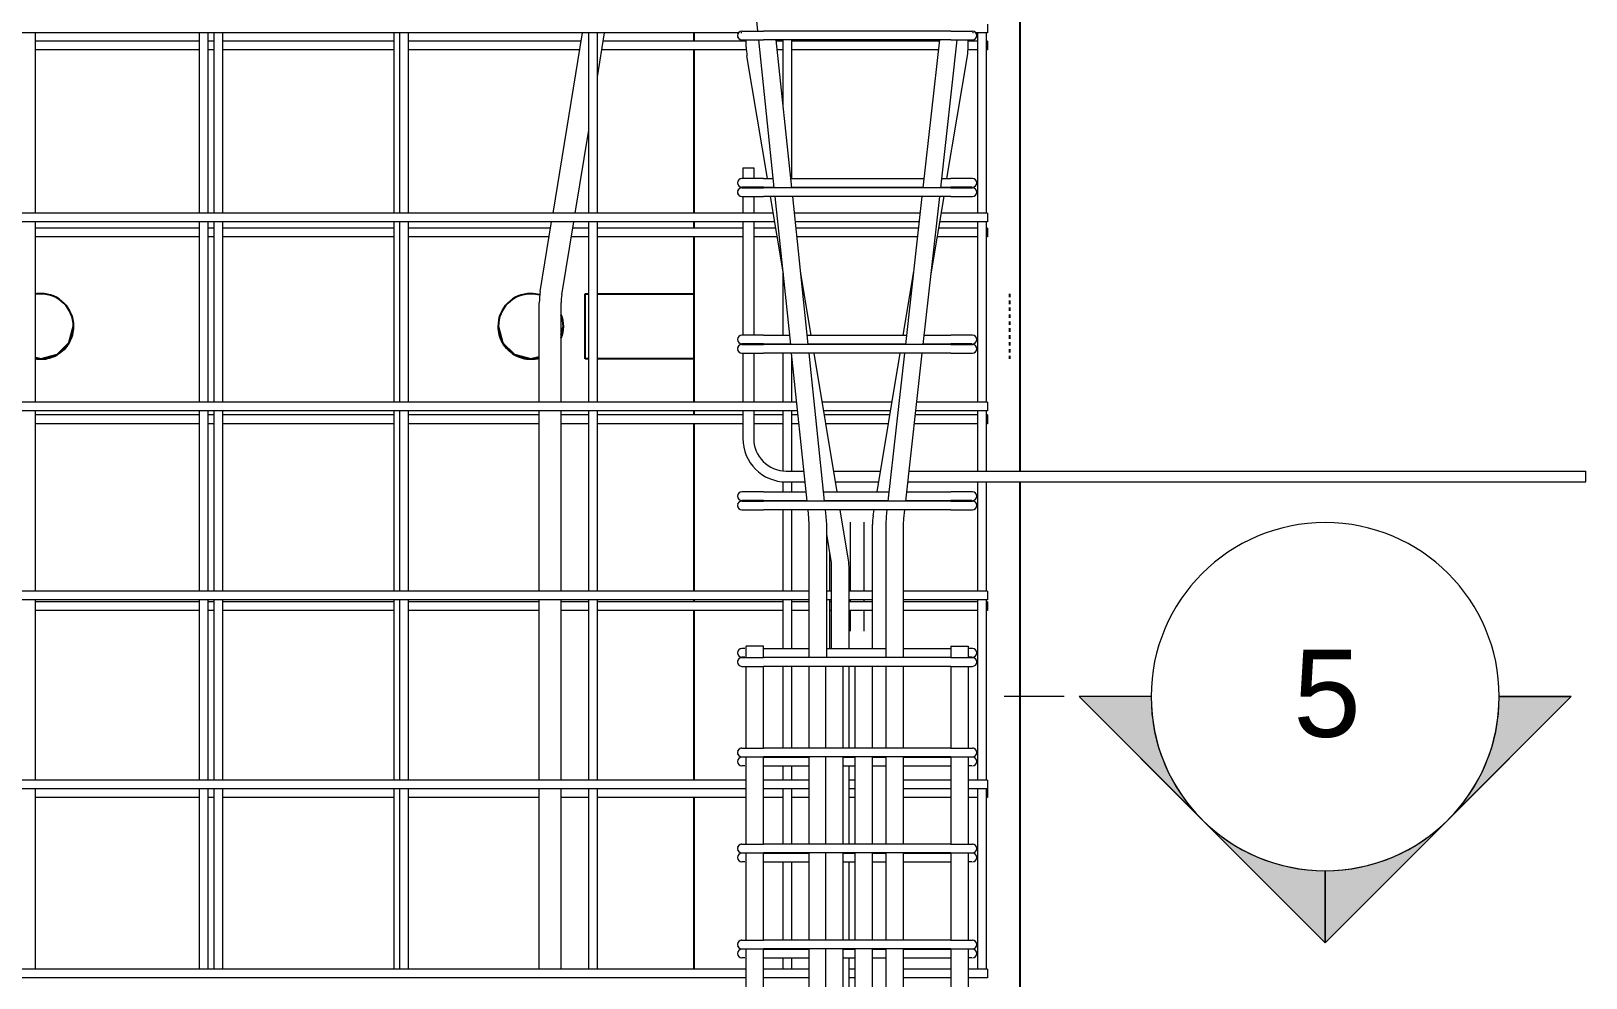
# Model space of a CAD drawing. Header units: millimetres. Extents: x 1454 to 26503, y -2036 to 18825.
# Drawn here: x 4929 to 6359, y -844 to 26 of the extents above; entities that cross this region are included whole.
import ezdxf

# ---------------------------------------------------------------- set-up
doc = ezdxf.new("R2010")
doc.units = ezdxf.units.MM
doc.linetypes.add('Dash', pattern=[6.36, 3.18, -3.18])
for name, color, linetype, lineweight in [('A-GENM', 13, 'Continuous', 18), ('A-WALL', 113, 'Continuous', 25), ('A-WALL-HDLN', 110, 'Dash', 25), ('G-ANNO-SYMB', 111, 'Continuous', 9), ('S-RBAR', 171, 'Continuous', 18)]:
    doc.layers.add(name, color=color, linetype=linetype, lineweight=lineweight)
doc.styles.add('Arial', font='arial.ttf', dxfattribs={"height": 80})

# ---------------------------------------------------------------- blocks, each defined once
blk = doc.blocks.new('12_7Ø_ Lifting Insert_COLUMN - 12_9Ø Lifting insert-V4-Elevation Front 1')
at = {"layer": 'A-GENM'}
blk.add_line((5695.2, -498.2), (5695.2, -496.3), dxfattribs=at)
at = {"layer": 'A-GENM', "flags": 128}
for points in [[(5682.5, -425), (5682.5, -429.1), (5682.5, -440.6), (5682.5, -457.8), (5682.5, -477.8), (5682.5, -488.3)], [(5695.2, -488.3), (5695.2, -472.2), (5695.2, -452.7), (5695.2, -436.8), (5695.2, -427.2), (5695.2, -425)], [(5682.5, -496.3), (5682.5, -497.3), (5682.5, -498.2)], [(5682.5, -506.2), (5682.5, -513.2), (5682.5, -522.8), (5682.5, -525)], [(5695.2, -525), (5695.2, -520.9), (5695.2, -509.4), (5695.2, -506.2)]]:
    blk.add_lwpolyline(points, dxfattribs=at)
blk = doc.blocks.new('Detail View - M_Section Head - Filled SHOP DWG-1002450-Elevation Front 1')
at = {"layer": 'G-ANNO-SYMB'}
h = blk.add_hatch(color=256, dxfattribs=at)
edge = h.paths.add_edge_path()
edge.add_line((5892.8, 3749.7), (5959.1, 3749.7))
edge.add_arc((6119.1, 3749.7), 160, 180, 225)
edge.add_line((6006, 3636.5), (5892.8, 3749.7))
h = blk.add_hatch(color=256, dxfattribs=at)
edge = h.paths.add_edge_path()
edge.add_line((6345.4, 3749.7), (6232.2, 3636.5))
edge.add_arc((6119.1, 3749.7), 160, 315, 360)
edge.add_line((6279.1, 3749.7), (6345.4, 3749.7))
h = blk.add_hatch(color=256, dxfattribs=at)
edge = h.paths.add_edge_path()
edge.add_line((6119.1, 3523.4), (6006, 3636.5))
edge.add_arc((6119.1, 3749.7), 160, 225, 270)
edge.add_line((6119.1, 3589.7), (6119.1, 3523.4))
h = blk.add_hatch(color=256, dxfattribs=at)
edge = h.paths.add_edge_path()
edge.add_line((6119.1, 3523.4), (6119.1, 3589.7))
edge.add_arc((6119.1, 3749.7), 160, 270, 315)
edge.add_line((6232.2, 3636.5), (6119.1, 3523.4))
for p, q in [((6119.1, 3523.4), (5892.8, 3749.7)), ((5959.1, 3749.7), (5892.8, 3749.7)), ((5892.8, 3749.7), (6006, 3636.5)), ((5959.1, 3749.7), (5892.8, 3749.7)), ((6119.1, 3523.4), (6345.4, 3749.7)), ((6232.2, 3636.5), (6345.4, 3749.7)), ((6279.1, 3749.7), (6345.4, 3749.7)), ((6345.4, 3749.7), (6279.1, 3749.7)), ((6006, 3636.5), (6119.1, 3523.4)), ((6119.1, 3523.4), (6232.2, 3636.5)), ((6119.1, 3589.7), (6119.1, 3523.4)), ((6119.1, 3523.4), (6119.1, 3589.7))]:
    blk.add_line(p, q, dxfattribs=at)
for start, end in [(360, 180), (180, 360), (180, 225), (315, 0), (225, 270), (270, 315)]:
    blk.add_arc((6119.1, 3749.7), 160, start, end, dxfattribs=at)

msp = doc.modelspace()

# ---------------------------------------------------------------- linework, layer by layer
at = {"layer": 'A-WALL'}
for p, q in [((5838.8071, -378), (5838.8071, 3660)), ((5538.8071, 24.84615), (5538.8071, 17.06897)), ((5538.8071, 9.06897), (5538.8071, -140.88462)), ((5538.8071, -148.88462), (5538.8071, -154.68966)), ((5538.8071, -162.68966), (5538.8071, -314.61538)), ((5438.8071, -274.99937), (5438.8071, -215.00063)), ((5438.8071, -215.00063), (5442.02878, -215.00063)), ((5450.02878, -215.00063), (5538.8071, -215.00063)), ((5416.6296, -253.16996), (5418.8071, -245)), ((4933.41794, -273.67026), (4938.4071, -275)), ((5388.8071, -275), (5396.6296, -272.8984)), ((5442.02878, -274.99937), (5438.8071, -274.99937)), ((5538.8071, -274.99937), (5450.02878, -274.99937)), ((5538.8071, -322.61538), (5538.8071, -326.44828)), ((5538.8071, -334.44828), (5538.8071, -488.34615)), ((5838.8071, -1395), (5838.8071, -388)), ((5538.8071, -496.34615), (5538.8071, -498.2069)), ((5538.8071, -506.2069), (5538.8071, -662.07692)), ((5538.8071, -677.96552), (5538.8071, -835.80769))]:
    msp.add_line(p, q, dxfattribs=at)
at = {"layer": 'A-WALL', "flags": 128}
for points in [[(4938.4071, -275), (4953.44161, -270.96081), (4964.42763, -259.93091), (4968.4071, -245)], [(5358.8071, -245), (5362.84629, -260.03451), (5373.87619, -271.02053), (5388.8071, -275)]]:
    msp.add_lwpolyline(points, dxfattribs=at)
at = {"layer": 'A-WALL'}
for centre, start, end in [((4938.4071, -245), 90, 99.63831313), ((4938.4071, -245), 0, 90), ((5388.8071, -245), 90, 180), ((5388.8071, -245), 73.96757741, 90), ((5388.8071, -245), 0, 20.78215212), ((4938.4071, -245), 330.71898335, 359.57221129), ((5388.8071, -245), 180.42457698, 209.72326815), ((5388.8071, -245), 339.21784788, 359.57221129), ((4938.4071, -245), 270.72093746, 299.42390155), ((4938.4071, -245), 300.81202935, 329.6241405), ((5388.8071, -245), 210.81300667, 239.62313313), ((5388.8071, -245), 241.01713814, 269.26797703), ((4938.4071, -245), 260.36168687, 269.26797703), ((5388.8071, -245), 270.72093746, 285)]:
    msp.add_arc(centre, 30, start, end, dxfattribs=at)
at = {"layer": 'A-WALL-HDLN'}
msp.add_line((5828.80452, -215.00063), (5828.80452, -274.99937), dxfattribs=at)
at = {"layer": 'G-ANNO-SYMB'}
msp.add_line((5879.10057, -585.34327), (5824.05879, -585.34327), dxfattribs=at)
at = {"layer": 'S-RBAR'}
for p, q in [((5597.57141, 26.33363), (5593.87875, 61.53977)), ((5808.8071, 32.84615), (5808.8071, 24.84615)), ((5580.07693, 24.84615), (4408.8071, 24.84615)), ((4933.41794, -140.88462), (4933.41794, 24.84615)), ((5084.28822, 17.06897), (4933.41794, 17.06897)), ((5084.28822, -140.88462), (5084.28822, 24.84615)), ((5092.28822, -140.88462), (5092.28822, 24.84615)), ((5097.62156, 17.06897), (5092.28822, 17.06897)), ((5097.62156, -140.88462), (5097.62156, 24.84615)), ((5105.62156, -140.88462), (5105.62156, 24.84615)), ((5263.1585, 17.06897), (5105.62156, 17.06897)), ((5263.1585, -140.88462), (5263.1585, 24.84615)), ((5268.26267, -140.88462), (5268.26267, 24.84615)), ((5276.26267, -140.88462), (5276.26267, 24.84615)), ((5435.15318, 17.06897), (5276.26267, 17.06897)), ((5409.27366, -140.88462), (5436.42742, 24.84615)), ((5442.02878, -140.88462), (5442.02878, 24.84615)), ((5450.02878, -140.88462), (5450.02878, 24.84615)), ((5450.02878, -15.83496), (5456.69408, 24.84615)), ((5586.90093, 17.06897), (5455.41985, 17.06897)), ((5582.8071, 24.84615), (5581.94971, 24.84615)), ((5582.8071, 26.33363), (5588.66497, 26.33363)), ((5582.8071, 26.33363), (5588.66497, 26.33363)), ((5582.8071, 18.33363), (5602.8071, 18.33363)), ((5582.8071, 18.33363), (5602.8071, 18.33363)), ((5586.90093, 11.63663), (5586.90093, 18.33363)), ((5588.66497, 26.33363), (5602.8071, 26.33363)), ((5612.67009, -117.6186), (5598.4105, 18.33363)), ((5774.8071, 26.33363), (5602.8071, 26.33363)), ((5774.8071, 18.33363), (5602.8071, 18.33363)), ((5628.75786, -117.6186), (5614.49827, 18.33363)), ((5620.89907, 17.06897), (5614.63092, 17.06897)), ((5620.89907, -42.69215), (5620.89907, 18.33363)), ((5628.89907, -109.15789), (5628.89907, 18.33363)), ((5764.5768, 17.06897), (5628.89907, 17.06897)), ((5749.5562, -117.6186), (5764.71783, 18.33363)), ((5765.65539, -117.6186), (5780.81702, 18.33363)), ((5774.8071, 26.33363), (5794.8071, 26.33363)), ((5774.8071, 18.33363), (5794.8071, 18.33363)), ((5790.90093, 11.63663), (5790.90093, 18.33363)), ((5799.76935, 17.06897), (5790.90093, 17.06897)), ((5795.66449, 24.84615), (5794.8071, 24.84615)), ((5808.8071, 24.84615), (5797.53727, 24.84615)), ((5799.76935, -140.88462), (5799.76935, 24.84615)), ((5807.76935, -140.88462), (5807.76935, 24.84615)), ((5808.8071, 17.06897), (5807.76935, 17.06897)), ((5808.8071, 17.06897), (5808.8071, 9.06897)), ((5084.28822, 9.06897), (4933.41794, 9.06897)), ((5097.62156, 9.06897), (5092.28822, 9.06897)), ((5263.1585, 9.06897), (5105.62156, 9.06897)), ((5433.84244, 9.06897), (5276.26267, 9.06897)), ((5587.00701, 9.06897), (5454.10911, 9.06897)), ((5606.37125, -109.15789), (5587.55403, 3.74548)), ((5620.89907, 9.06897), (5615.47001, 9.06897)), ((5763.68462, 9.06897), (5628.89907, 9.06897)), ((5771.43061, -109.15789), (5790.24784, 3.74548)), ((5799.76935, 9.06897), (5790.79486, 9.06897)), ((5808.8071, 9.06897), (5807.76935, 9.06897)), ((5429.54033, -140.88462), (5442.02878, -64.66232)), ((5583.69494, -99.47313), (5583.69494, -109.15789)), ((5583.69494, -99.47313), (5593.69494, -99.47313)), ((5593.69494, -99.47313), (5593.69494, -109.15789)), ((5602.8071, -109.15789), (5582.8071, -109.15789)), ((5602.8071, -109.15789), (5611.78267, -109.15789)), ((5627.87044, -109.15789), (5750.49975, -109.15789)), ((5766.59894, -109.15789), (5774.8071, -109.15789)), ((5794.8071, -109.15789), (5774.8071, -109.15789)), ((5588.66497, -117.15789), (5582.8071, -117.15789)), ((5582.8071, -117.6186), (5588.66497, -117.6186)), ((5582.8071, -117.6186), (5588.66497, -117.6186)), ((5582.8071, -125.6186), (5602.8071, -125.6186)), ((5582.8071, -125.6186), (5602.8071, -125.6186)), ((5583.69494, -125.6186), (5583.69494, -140.88462)), ((5602.8071, -117.15789), (5588.66497, -117.15789)), ((5588.66497, -117.6186), (5602.8071, -117.6186)), ((5593.69494, -125.6186), (5593.69494, -140.88462)), ((5602.8071, -117.15789), (5612.62176, -117.15789)), ((5774.8071, -117.6186), (5602.8071, -117.6186)), ((5774.8071, -125.6186), (5602.8071, -125.6186)), ((5620.96989, -196.74972), (5609.1147, -125.6186)), ((5627.76877, -261.57083), (5613.50918, -125.6186)), ((5628.70953, -117.15789), (5749.60758, -117.15789)), ((5643.85653, -261.57083), (5629.59695, -125.6186)), ((5733.50239, -261.57083), (5748.66403, -125.6186)), ((5749.60158, -261.57083), (5764.76322, -125.6186)), ((5756.82766, -196.77561), (5768.68716, -125.6186)), ((5765.70677, -117.15789), (5774.8071, -117.15789)), ((5788.94924, -117.15789), (5774.8071, -117.15789)), ((5774.8071, -117.6186), (5794.8071, -117.6186)), ((5774.8071, -125.6186), (5794.8071, -125.6186)), ((5794.12562, -117.15789), (5788.94924, -117.15789)), ((5611.65904, -140.88462), (4408.8071, -140.88462)), ((5746.96153, -140.88462), (5631.19815, -140.88462)), ((5808.8071, -140.88462), (5766.14283, -140.88462)), ((5808.8071, -140.88462), (5808.8071, -148.88462)), ((5612.99237, -148.88462), (4408.8071, -148.88462)), ((4933.41794, -314.61538), (4933.41794, -148.88462)), ((5084.28822, -154.68966), (4933.41794, -154.68966)), ((5084.28822, -314.61538), (5084.28822, -148.88462)), ((5092.28822, -314.61538), (5092.28822, -148.88462)), ((5097.62156, -154.68966), (5092.28822, -154.68966)), ((5097.62156, -314.61538), (5097.62156, -148.88462)), ((5105.62156, -314.61538), (5105.62156, -148.88462)), ((5263.1585, -154.68966), (5105.62156, -154.68966)), ((5263.1585, -314.61538), (5263.1585, -148.88462)), ((5268.26267, -314.61538), (5268.26267, -148.88462)), ((5276.26267, -314.61538), (5276.26267, -148.88462)), ((5407.01181, -154.68966), (5276.26267, -154.68966)), ((5397.48486, -212.83663), (5407.96292, -148.88462)), ((5417.2217, -216.07036), (5428.22959, -148.88462)), ((5442.02878, -154.68966), (5427.27847, -154.68966)), ((5442.02878, -314.61538), (5442.02878, -148.88462)), ((5450.02878, -314.61538), (5450.02878, -148.88462)), ((5583.69494, -154.68966), (5450.02878, -154.68966)), ((5583.69494, -148.88462), (5583.69494, -253.10526)), ((5593.69494, -148.88462), (5593.69494, -253.10526)), ((5613.95988, -154.68966), (5593.69494, -154.68966)), ((5746.06936, -148.88462), (5632.03725, -148.88462)), ((5745.42197, -154.68966), (5632.64612, -154.68966)), ((5799.76935, -154.68966), (5763.84199, -154.68966)), ((5808.8071, -148.88462), (5764.80949, -148.88462)), ((5799.76935, -314.61538), (5799.76935, -148.88462)), ((5807.76935, -314.61538), (5807.76935, -148.88462)), ((5808.8071, -154.68966), (5807.76935, -154.68966)), ((5808.8071, -154.68966), (5808.8071, -162.68966)), ((5084.28822, -162.68966), (4933.41794, -162.68966)), ((5097.62156, -162.68966), (5092.28822, -162.68966)), ((5263.1585, -162.68966), (5105.62156, -162.68966)), ((5405.70107, -162.68966), (5276.26267, -162.68966)), ((5442.02878, -162.68966), (5425.96773, -162.68966)), ((5583.69494, -162.68966), (5450.02878, -162.68966)), ((5615.29321, -162.68966), (5593.69494, -162.68966)), ((5744.5298, -162.68966), (5633.48521, -162.68966)), ((5799.76935, -162.68966), (5762.50865, -162.68966)), ((5808.8071, -162.68966), (5807.76935, -162.68966)), ((5620.89907, -253.10526), (5620.89907, -196.32476)), ((5646.58318, -253.10526), (5636.83198, -194.59803)), ((5731.21869, -253.10526), (5740.97421, -194.57213)), ((5396.6296, -314.61538), (5396.6296, -223.34627)), ((5416.6296, -314.61538), (5416.6296, -223.34627)), ((5602.8071, -253.10526), (5582.8071, -253.10526)), ((5602.8071, -253.10526), (5626.88084, -253.10526)), ((5642.96861, -253.10526), (5734.44649, -253.10526)), ((5750.54568, -253.10526), (5774.8071, -253.10526)), ((5794.8071, -253.10526), (5774.8071, -253.10526)), ((5588.66497, -261.10526), (5582.8071, -261.10526)), ((5582.8071, -261.57083), (5588.66497, -261.57083)), ((5582.8071, -261.57083), (5588.66497, -261.57083)), ((5582.8071, -269.57083), (5602.8071, -269.57083)), ((5582.8071, -269.57083), (5602.8071, -269.57083)), ((5583.69494, -269.57083), (5583.69494, -314.61538)), ((5602.8071, -261.10526), (5588.66497, -261.10526)), ((5588.66497, -261.57083), (5602.8071, -261.57083)), ((5593.69494, -269.57083), (5593.69494, -314.61538)), ((5602.8071, -261.10526), (5627.71993, -261.10526)), ((5774.8071, -261.57083), (5602.8071, -261.57083)), ((5774.8071, -269.57083), (5602.8071, -269.57083)), ((5620.89907, -314.61538), (5620.89907, -269.57083)), ((5642.86745, -405.52307), (5628.60786, -269.57083)), ((5643.8077, -261.10526), (5733.55431, -261.10526)), ((5658.95521, -405.52307), (5644.69563, -269.57083)), ((5670.57441, -397.05263), (5649.32744, -269.57083)), ((5707.22746, -397.05263), (5728.47442, -269.57083)), ((5717.44859, -405.52307), (5732.61022, -269.57083)), ((5733.54778, -405.52307), (5748.70941, -269.57083)), ((5749.6535, -261.10526), (5774.8071, -261.10526)), ((5788.94924, -261.10526), (5774.8071, -261.10526)), ((5774.8071, -261.57083), (5794.8071, -261.57083)), ((5774.8071, -269.57083), (5794.8071, -269.57083)), ((5794.12562, -261.10526), (5788.94924, -261.10526)), ((5628.89907, -314.61538), (5628.89907, -272.34722)), ((5633.33244, -314.61538), (4408.8071, -314.61538)), ((5634.17153, -322.61538), (4408.8071, -322.61538)), ((4933.41794, -488.34615), (4933.41794, -322.61538)), ((5084.28822, -326.44828), (4933.41794, -326.44828)), ((5084.28822, -488.34615), (5084.28822, -322.61538)), ((5092.28822, -488.34615), (5092.28822, -322.61538)), ((5097.62156, -326.44828), (5092.28822, -326.44828)), ((5097.62156, -488.34615), (5097.62156, -322.61538)), ((5105.62156, -488.34615), (5105.62156, -322.61538)), ((5263.1585, -326.44828), (5105.62156, -326.44828)), ((5263.1585, -488.34615), (5263.1585, -322.61538)), ((5268.26267, -488.34615), (5268.26267, -322.61538)), ((5276.26267, -488.34615), (5276.26267, -322.61538)), ((5396.6296, -326.44828), (5276.26267, -326.44828)), ((5396.6296, -488.34615), (5396.6296, -322.61538)), ((5416.6296, -488.34615), (5416.6296, -322.61538)), ((5442.02878, -326.44828), (5416.6296, -326.44828)), ((5442.02878, -488.34615), (5442.02878, -322.61538)), ((5450.02878, -488.34615), (5450.02878, -322.61538)), ((5583.69494, -326.44828), (5450.02878, -326.44828)), ((5583.69494, -322.61538), (5583.69494, -348)), ((5593.69494, -322.61538), (5593.69494, -348)), ((5620.89907, -326.44828), (5593.69494, -326.44828)), ((5620.89907, -377.63192), (5620.89907, -322.61538)), ((5628.89907, -378), (5628.89907, -322.61538)), ((5634.57355, -326.44828), (5628.89907, -326.44828)), ((5720.967, -314.61538), (5656.83487, -314.61538)), ((5719.63366, -322.61538), (5658.1682, -322.61538)), ((5718.99485, -326.44828), (5658.80702, -326.44828)), ((5799.76935, -326.44828), (5742.36634, -326.44828)), ((5808.8071, -322.61538), (5742.79379, -322.61538)), ((5808.8071, -314.61538), (5743.68596, -314.61538)), ((5799.76935, -378), (5799.76935, -322.61538)), ((5807.76935, -378), (5807.76935, -322.61538)), ((5808.8071, -326.44828), (5807.76935, -326.44828)), ((5808.8071, -314.61538), (5808.8071, -322.61538)), ((5808.8071, -326.44828), (5808.8071, -334.44828)), ((5084.28822, -334.44828), (4933.41794, -334.44828)), ((5097.62156, -334.44828), (5092.28822, -334.44828)), ((5263.1585, -334.44828), (5105.62156, -334.44828)), ((5396.6296, -334.44828), (5276.26267, -334.44828)), ((5442.02878, -334.44828), (5416.6296, -334.44828)), ((5583.69494, -334.44828), (5450.02878, -334.44828)), ((5620.89907, -334.44828), (5593.69494, -334.44828)), ((5635.41264, -334.44828), (5628.89907, -334.44828)), ((5717.66152, -334.44828), (5660.14035, -334.44828)), ((5799.76935, -334.44828), (5741.47416, -334.44828)), ((5808.8071, -334.44828), (5807.76935, -334.44828)), ((5623.69494, -378), (5639.98064, -378)), ((5667.39897, -378), (5710.4029, -378)), ((5736.6172, -378), (6358.8071, -378)), ((6358.8071, -388), (6358.8071, -378)), ((5602.8071, -397.05263), (5582.8071, -397.05263)), ((5602.8071, -397.05263), (5641.97901, -397.05263)), ((5620.89907, -397.05263), (5620.89907, -387.63192)), ((5623.69494, -388), (5641.02951, -388)), ((5628.89907, -397.05263), (5628.89907, -388)), ((5658.06678, -397.05263), (5718.08049, -397.05263)), ((5669.06564, -388), (5708.73623, -388)), ((5734.49241, -397.05263), (5774.8071, -397.05263)), ((5735.50198, -388), (6358.8071, -388)), ((5794.8071, -397.05263), (5774.8071, -397.05263)), ((5799.76935, -488.34615), (5799.76935, -388)), ((5807.76935, -488.34615), (5807.76935, -388)), ((5588.66497, -405.05263), (5582.8071, -405.05263)), ((5582.8071, -405.52307), (5588.66497, -405.52307)), ((5582.8071, -405.52307), (5588.66497, -405.52307)), ((5582.8071, -413.52307), (5602.8071, -413.52307)), ((5582.8071, -413.52307), (5602.8071, -413.52307)), ((5602.8071, -405.05263), (5588.66497, -405.05263)), ((5588.66497, -405.52307), (5602.8071, -405.52307)), ((5602.8071, -405.05263), (5642.8181, -405.05263)), ((5774.8071, -405.52307), (5602.8071, -405.52307)), ((5774.8071, -413.52307), (5602.8071, -413.52307)), ((5620.89907, -405.52307), (5620.89907, -405.05263)), ((5620.89907, -488.34615), (5620.89907, -413.52307)), ((5628.89907, -405.52307), (5628.89907, -405.05263)), ((5628.89907, -488.34615), (5628.89907, -413.52307)), ((5644.5377, -421.4474), (5643.70654, -413.52307)), ((5658.90587, -405.05263), (5717.50105, -405.05263)), ((5660.45041, -419.77836), (5659.79431, -413.52307)), ((5671.98615, -405.52307), (5671.90774, -405.05263)), ((5680.72257, -457.94162), (5673.31948, -413.52307)), ((5703.51995, -419.29769), (5704.48238, -413.52307)), ((5705.81572, -405.52307), (5705.89412, -405.05263)), ((5715.86463, -419.7262), (5716.55641, -413.52307)), ((5731.76605, -421.49956), (5732.6556, -413.52307)), ((5733.60024, -405.05263), (5774.8071, -405.05263)), ((5788.94924, -405.05263), (5774.8071, -405.05263)), ((5774.8071, -405.52307), (5794.8071, -405.52307)), ((5774.8071, -413.52307), (5794.8071, -413.52307)), ((5794.12562, -405.05263), (5788.94924, -405.05263)), ((5644.83655, -427.18884), (5644.5377, -421.4474)), ((5644.83655, -549.4753), (5644.83655, -427.18884)), ((5660.83655, -427.18884), (5660.45041, -419.77836)), ((5660.83655, -549.4753), (5660.83655, -427.18884)), ((5702.86686, -541), (5702.86686, -427.18884)), ((5715.45117, -427.18884), (5715.86463, -419.7262)), ((5715.45117, -549.4753), (5715.45117, -427.18884)), ((5731.45117, -427.18884), (5731.76605, -421.49956)), ((5731.45117, -549.4753), (5731.45117, -427.18884)), ((5664.94027, -460.572), (5660.83655, -435.9497)), ((5663.79509, -488.34615), (5663.79509, -453.7009)), ((5665.37567, -541), (5665.37567, -465.83277)), ((5681.37567, -541), (5681.37567, -465.83277)), ((5644.83655, -488.34615), (4408.8071, -488.34615)), ((5644.83655, -496.34615), (4408.8071, -496.34615)), ((4933.41794, -662.07692), (4933.41794, -496.34615)), ((5084.28822, -498.2069), (4933.41794, -498.2069)), ((5084.28822, -662.07692), (5084.28822, -496.34615)), ((5092.28822, -662.07692), (5092.28822, -496.34615)), ((5097.62156, -498.2069), (5092.28822, -498.2069)), ((5097.62156, -662.07692), (5097.62156, -496.34615)), ((5105.62156, -662.07692), (5105.62156, -496.34615)), ((5263.1585, -498.2069), (5105.62156, -498.2069)), ((5263.1585, -662.07692), (5263.1585, -496.34615)), ((5268.26267, -662.07692), (5268.26267, -496.34615)), ((5276.26267, -662.07692), (5276.26267, -496.34615)), ((5396.6296, -498.2069), (5276.26267, -498.2069)), ((5396.6296, -662.07692), (5396.6296, -496.34615)), ((5416.6296, -662.07692), (5416.6296, -496.34615)), ((5442.02878, -498.2069), (5416.6296, -498.2069)), ((5442.02878, -662.07692), (5442.02878, -496.34615)), ((5450.02878, -662.07692), (5450.02878, -496.34615)), ((5620.89907, -498.2069), (5450.02878, -498.2069)), ((5620.89907, -541), (5620.89907, -496.34615)), ((5628.89907, -541), (5628.89907, -496.34615)), ((5644.83655, -498.2069), (5628.89907, -498.2069)), ((5665.37567, -488.34615), (5660.83655, -488.34615)), ((5665.37567, -496.34615), (5660.83655, -496.34615)), ((5663.79509, -541), (5663.79509, -496.34615)), ((5665.37567, -498.2069), (5663.79509, -498.2069)), ((5702.86686, -488.34615), (5681.37567, -488.34615)), ((5702.86686, -496.34615), (5681.37567, -496.34615)), ((5702.86686, -498.2069), (5681.37567, -498.2069)), ((5808.8071, -488.34615), (5731.45117, -488.34615)), ((5808.8071, -496.34615), (5731.45117, -496.34615)), ((5799.76935, -498.2069), (5731.45117, -498.2069)), ((5799.76935, -662.07692), (5799.76935, -496.34615)), ((5807.76935, -662.07692), (5807.76935, -496.34615)), ((5808.8071, -498.2069), (5807.76935, -498.2069)), ((5808.8071, -488.34615), (5808.8071, -496.34615)), ((5808.8071, -498.2069), (5808.8071, -506.2069)), ((5084.28822, -506.2069), (4933.41794, -506.2069)), ((5097.62156, -506.2069), (5092.28822, -506.2069)), ((5263.1585, -506.2069), (5105.62156, -506.2069)), ((5396.6296, -506.2069), (5276.26267, -506.2069)), ((5442.02878, -506.2069), (5416.6296, -506.2069)), ((5620.89907, -506.2069), (5450.02878, -506.2069)), ((5644.83655, -506.2069), (5628.89907, -506.2069)), ((5665.37567, -506.2069), (5663.79509, -506.2069)), ((5702.86686, -506.2069), (5681.37567, -506.2069)), ((5799.76935, -506.2069), (5731.45117, -506.2069)), ((5808.8071, -506.2069), (5807.76935, -506.2069)), ((5585.61503, -541), (5582.8071, -541)), ((5602.8071, -538.93359), (5586.8071, -538.93359)), ((5586.8071, -549.4753), (5586.8071, -538.93359)), ((5602.8071, -549.4753), (5602.8071, -538.93359)), ((5602.8071, -541), (5644.83655, -541)), ((5660.83655, -541), (5715.45117, -541)), ((5731.45117, -541), (5774.8071, -541)), ((5774.8071, -538.93359), (5774.8071, -549.4753)), ((5774.8071, -538.93359), (5790.8071, -538.93359)), ((5790.8071, -538.93359), (5790.8071, -549.4753)), ((5794.8071, -541), (5791.10732, -541)), ((5585.61503, -549), (5582.8071, -549)), ((5582.8071, -549.4753), (5588.66497, -549.4753)), ((5582.8071, -549.4753), (5588.66497, -549.4753)), ((5588.66497, -549.4753), (5602.8071, -549.4753)), ((5602.8071, -549), (5644.83655, -549)), ((5774.8071, -549.4753), (5602.8071, -549.4753)), ((5620.89907, -549.4753), (5620.89907, -549)), ((5628.89907, -549.4753), (5628.89907, -549)), ((5660.83655, -549), (5715.45117, -549)), ((5663.79509, -549.4753), (5663.79509, -549)), ((5665.37567, -549.4753), (5665.37567, -549)), ((5681.37567, -549.4753), (5681.37567, -549)), ((5702.86686, -549.4753), (5702.86686, -549)), ((5731.45117, -549), (5774.8071, -549)), ((5774.8071, -549.4753), (5794.8071, -549.4753)), ((5794.12562, -549), (5791.3423, -549)), ((5582.8071, -557.4753), (5602.8071, -557.4753)), ((5582.8071, -557.4753), (5602.8071, -557.4753)), ((5586.8071, -632.62326), (5586.8071, -557.4753)), ((5602.8071, -632.62326), (5602.8071, -557.4753)), ((5774.8071, -557.4753), (5602.8071, -557.4753)), ((5620.89907, -632.62326), (5620.89907, -557.4753)), ((5628.89907, -632.62326), (5628.89907, -557.4753)), ((5644.83655, -632.62326), (5644.83655, -557.4753)), ((5659.79187, -557.4753), (5659.79187, -632.62326)), ((5675.79187, -557.4753), (5675.79187, -632.62326)), ((5681.37567, -632.62326), (5681.37567, -557.4753)), ((5686.69239, -557.4753), (5686.69239, -632.62326)), ((5702.69239, -557.4753), (5702.69239, -632.62326)), ((5702.86686, -632.62326), (5702.86686, -557.4753)), ((5715.45117, -632.62326), (5715.45117, -557.4753)), ((5731.45117, -632.62326), (5731.45117, -557.4753)), ((5774.8071, -557.4753), (5774.8071, -632.62326)), ((5774.8071, -557.4753), (5794.8071, -557.4753)), ((5790.8071, -557.4753), (5790.8071, -632.62326)), ((5582.8071, -632.62326), (5588.66497, -632.62326)), ((5582.8071, -632.62326), (5588.66497, -632.62326)), ((5582.8071, -640.62326), (5602.8071, -640.62326)), ((5582.8071, -640.62326), (5602.8071, -640.62326)), ((5585.61503, -640.93359), (5582.8071, -640.93359)), ((5586.8071, -720.93386), (5586.8071, -640.62326)), ((5588.66497, -632.62326), (5602.8071, -632.62326)), ((5774.8071, -632.62326), (5602.8071, -632.62326)), ((5774.8071, -640.62326), (5602.8071, -640.62326)), ((5602.8071, -720.93386), (5602.8071, -640.62326)), ((5602.8071, -640.93359), (5644.83655, -640.93359)), ((5644.83655, -720.93386), (5644.83655, -640.62326)), ((5659.79187, -640.62326), (5659.79187, -720.93386)), ((5675.79187, -640.62326), (5675.79187, -720.93386)), ((5675.79187, -640.93359), (5686.69239, -640.93359)), ((5686.69239, -640.62326), (5686.69239, -720.93386)), ((5702.69239, -640.62326), (5702.69239, -720.93386)), ((5702.69239, -640.93359), (5715.45117, -640.93359)), ((5715.45117, -720.93386), (5715.45117, -640.62326)), ((5731.45117, -720.93386), (5731.45117, -640.62326)), ((5731.45117, -640.93359), (5774.8071, -640.93359)), ((5774.8071, -632.62326), (5794.8071, -632.62326)), ((5774.8071, -640.62326), (5794.8071, -640.62326)), ((5774.8071, -640.62326), (5774.8071, -720.93386)), ((5790.8071, -640.62326), (5790.8071, -720.93386)), ((5794.8071, -640.93359), (5791.10732, -640.93359)), ((5585.61503, -648.93359), (5582.8071, -648.93359)), ((5602.8071, -648.93359), (5644.83655, -648.93359)), ((5620.89907, -662.07692), (5620.89907, -648.93359)), ((5628.89907, -662.07692), (5628.89907, -648.93359)), ((5675.79187, -648.93359), (5686.69239, -648.93359)), ((5681.37567, -720.93386), (5681.37567, -648.93359)), ((5702.69239, -648.93359), (5715.45117, -648.93359)), ((5702.86686, -720.93386), (5702.86686, -648.93359)), ((5731.45117, -648.93359), (5774.8071, -648.93359)), ((5794.12562, -648.93359), (5791.3423, -648.93359)), ((5586.8071, -662.07692), (4408.8071, -662.07692)), ((5586.8071, -670.07692), (4408.8071, -670.07692)), ((4933.41794, -835.80769), (4933.41794, -670.07692)), ((5084.28822, -835.80769), (5084.28822, -670.07692)), ((5092.28822, -835.80769), (5092.28822, -670.07692)), ((5097.62156, -835.80769), (5097.62156, -670.07692)), ((5105.62156, -835.80769), (5105.62156, -670.07692)), ((5263.1585, -835.80769), (5263.1585, -670.07692)), ((5268.26267, -835.80769), (5268.26267, -670.07692)), ((5276.26267, -835.80769), (5276.26267, -670.07692)), ((5396.6296, -835.80769), (5396.6296, -670.07692)), ((5416.6296, -835.80769), (5416.6296, -670.07692)), ((5442.02878, -835.80769), (5442.02878, -670.07692)), ((5450.02878, -835.80769), (5450.02878, -670.07692)), ((5644.83655, -662.07692), (5602.8071, -662.07692)), ((5644.83655, -670.07692), (5602.8071, -670.07692)), ((5620.89907, -720.93386), (5620.89907, -670.07692)), ((5628.89907, -720.93386), (5628.89907, -670.07692)), ((5686.69239, -662.07692), (5681.37567, -662.07692)), ((5686.69239, -670.07692), (5681.37567, -670.07692)), ((5774.8071, -662.07692), (5731.45117, -662.07692)), ((5774.8071, -670.07692), (5731.45117, -670.07692)), ((5808.8071, -662.07692), (5790.8071, -662.07692)), ((5808.8071, -670.07692), (5790.8071, -670.07692)), ((5799.76935, -835.80769), (5799.76935, -670.07692)), ((5807.76935, -835.80769), (5807.76935, -670.07692)), ((5808.8071, -662.07692), (5808.8071, -670.07692)), ((5808.8071, -670.07692), (5808.8071, -677.96552)), ((5084.28822, -677.96552), (4933.41794, -677.96552)), ((5097.62156, -677.96552), (5092.28822, -677.96552)), ((5263.1585, -677.96552), (5105.62156, -677.96552)), ((5396.6296, -677.96552), (5276.26267, -677.96552)), ((5442.02878, -677.96552), (5416.6296, -677.96552)), ((5586.8071, -677.96552), (5450.02878, -677.96552)), ((5620.89907, -677.96552), (5602.8071, -677.96552)), ((5644.83655, -677.96552), (5628.89907, -677.96552)), ((5686.69239, -677.96552), (5681.37567, -677.96552)), ((5774.8071, -677.96552), (5731.45117, -677.96552)), ((5799.76935, -677.96552), (5790.8071, -677.96552)), ((5808.8071, -677.96552), (5807.76935, -677.96552)), ((5582.8071, -720.93386), (5588.66497, -720.93386)), ((5582.8071, -720.93386), (5588.66497, -720.93386)), ((5582.8071, -728.93386), (5602.8071, -728.93386)), ((5582.8071, -728.93386), (5602.8071, -728.93386)), ((5586.8071, -809.24446), (5586.8071, -728.93386)), ((5588.66497, -720.93386), (5602.8071, -720.93386)), ((5774.8071, -720.93386), (5602.8071, -720.93386)), ((5774.8071, -728.93386), (5602.8071, -728.93386)), ((5602.8071, -809.24446), (5602.8071, -728.93386)), ((5644.83655, -809.24446), (5644.83655, -728.93386)), ((5659.79187, -728.93386), (5659.79187, -809.24446)), ((5675.79187, -728.93386), (5675.79187, -809.24446)), ((5686.69239, -728.93386), (5686.69239, -809.24446)), ((5702.69239, -728.93386), (5702.69239, -809.24446)), ((5715.45117, -809.24446), (5715.45117, -728.93386)), ((5731.45117, -809.24446), (5731.45117, -728.93386)), ((5774.8071, -720.93386), (5794.8071, -720.93386)), ((5774.8071, -728.93386), (5794.8071, -728.93386)), ((5774.8071, -728.93386), (5774.8071, -809.24446)), ((5790.8071, -728.93386), (5790.8071, -809.24446)), ((5585.61503, -729.18359), (5582.8071, -729.18359)), ((5585.61503, -737.18359), (5582.8071, -737.18359)), ((5602.8071, -729.18359), (5644.83655, -729.18359)), ((5602.8071, -737.18359), (5644.83655, -737.18359)), ((5620.89907, -809.24446), (5620.89907, -737.18359)), ((5628.89907, -809.24446), (5628.89907, -737.18359)), ((5675.79187, -729.18359), (5686.69239, -729.18359)), ((5675.79187, -737.18359), (5686.69239, -737.18359)), ((5681.37567, -809.24446), (5681.37567, -737.18359)), ((5702.69239, -729.18359), (5715.45117, -729.18359)), ((5702.69239, -737.18359), (5715.45117, -737.18359)), ((5702.86686, -809.24446), (5702.86686, -737.18359)), ((5731.45117, -729.18359), (5774.8071, -729.18359)), ((5731.45117, -737.18359), (5774.8071, -737.18359)), ((5794.8071, -729.18359), (5791.10732, -729.18359)), ((5794.12562, -737.18359), (5791.3423, -737.18359)), ((5582.8071, -809.24446), (5588.66497, -809.24446)), ((5582.8071, -809.24446), (5588.66497, -809.24446)), ((5588.66497, -809.24446), (5602.8071, -809.24446)), ((5774.8071, -809.24446), (5602.8071, -809.24446)), ((5774.8071, -809.24446), (5794.8071, -809.24446)), ((5582.8071, -817.24446), (5602.8071, -817.24446)), ((5582.8071, -817.24446), (5602.8071, -817.24446)), ((5585.61503, -817.43359), (5582.8071, -817.43359)), ((5585.61503, -825.43359), (5582.8071, -825.43359)), ((5586.8071, -897.55505), (5586.8071, -817.24446)), ((5774.8071, -817.24446), (5602.8071, -817.24446)), ((5602.8071, -897.55505), (5602.8071, -817.24446)), ((5602.8071, -817.43359), (5644.83655, -817.43359)), ((5602.8071, -825.43359), (5644.83655, -825.43359)), ((5620.89907, -835.80769), (5620.89907, -825.43359)), ((5628.89907, -835.80769), (5628.89907, -825.43359)), ((5644.83655, -897.55505), (5644.83655, -817.24446)), ((5659.79187, -817.24446), (5659.79187, -897.55505)), ((5675.79187, -817.24446), (5675.79187, -897.55505)), ((5675.79187, -817.43359), (5686.69239, -817.43359)), ((5675.79187, -825.43359), (5686.69239, -825.43359)), ((5681.37567, -897.55505), (5681.37567, -825.43359)), ((5686.69239, -817.24446), (5686.69239, -897.55505)), ((5702.69239, -817.24446), (5702.69239, -897.55505)), ((5702.69239, -817.43359), (5715.45117, -817.43359)), ((5702.69239, -825.43359), (5715.45117, -825.43359)), ((5702.86686, -897.55505), (5702.86686, -825.43359)), ((5715.45117, -897.55505), (5715.45117, -817.24446)), ((5731.45117, -897.55505), (5731.45117, -817.24446)), ((5731.45117, -817.43359), (5774.8071, -817.43359)), ((5731.45117, -825.43359), (5774.8071, -825.43359)), ((5774.8071, -817.24446), (5794.8071, -817.24446)), ((5774.8071, -817.24446), (5774.8071, -897.55505)), ((5790.8071, -817.24446), (5790.8071, -897.55505)), ((5794.8071, -817.43359), (5791.10732, -817.43359)), ((5794.12562, -825.43359), (5791.3423, -825.43359)), ((5586.8071, -835.80769), (4408.8071, -835.80769)), ((5644.83655, -835.80769), (5602.8071, -835.80769)), ((5686.69239, -835.80769), (5681.37567, -835.80769)), ((5774.8071, -835.80769), (5731.45117, -835.80769)), ((5808.8071, -835.80769), (5790.8071, -835.80769)), ((5808.8071, -835.80769), (5808.8071, -843.80769)), ((5586.8071, -843.80769), (4408.8071, -843.80769)), ((5644.83655, -843.80769), (5602.8071, -843.80769)), ((5686.69239, -843.80769), (5681.37567, -843.80769)), ((5774.8071, -843.80769), (5731.45117, -843.80769)), ((5808.8071, -843.80769), (5790.8071, -843.80769))]:
    msp.add_line(p, q, dxfattribs=at)
for centre, radius, start, end in [((5582.8071, 22.33363), 4, 90, 270), ((5582.8071, 22.33363), 4, 90, 270), ((5582.8071, 22.33363), 4, 140.71998775, 165), ((5582.8071, 22.33363), 4, 195, 240), ((5794.8071, 22.33363), 4, 270, 90), ((5794.8071, 22.33363), 4, 300, 345), ((5794.8071, 22.33363), 4, 15, 39.28001225), ((5634.90093, 11.63663), 48, 180, 189.46232221), ((5742.90093, 11.63663), 48, 350.53767779, 360), ((5582.8071, -113.15789), 4, 90, 270), ((5794.8071, -113.15789), 4, 270, 90), ((5582.8071, -121.6186), 4, 90, 270), ((5582.8071, -121.6186), 4, 90, 270), ((5582.8071, -121.6186), 4, 120, 165), ((5582.8071, -121.6186), 4, 195, 240), ((5582.8071, -121.6186), 4, 90, 105), ((5794.8071, -121.6186), 4, 75, 90), ((5794.8071, -121.6186), 4, 270, 90), ((5794.8071, -121.6186), 4, 15, 60), ((5794.8071, -121.6186), 4, 300, 345), ((5461.6296, -223.34627), 65, 170.69518501, 180), ((5461.6296, -223.34627), 45, 170.69518501, 180), ((5582.8071, -257.10526), 4, 90, 270), ((5794.8071, -257.10526), 4, 270, 90), ((5582.8071, -265.57083), 4, 90, 270), ((5582.8071, -265.57083), 4, 90, 270), ((5582.8071, -265.57083), 4, 120, 165), ((5582.8071, -265.57083), 4, 195, 240), ((5582.8071, -265.57083), 4, 90, 105), ((5794.8071, -265.57083), 4, 75, 90), ((5794.8071, -265.57083), 4, 270, 90), ((5794.8071, -265.57083), 4, 15, 60), ((5794.8071, -265.57083), 4, 300, 345), ((5623.69494, -348), 40, 180, 270), ((5623.69494, -348), 30, 180, 270), ((5582.8071, -401.05263), 4, 90, 270), ((5794.8071, -401.05263), 4, 270, 90), ((5582.8071, -409.52307), 4, 90, 270), ((5582.8071, -409.52307), 4, 90, 270), ((5582.8071, -409.52307), 4, 120, 165), ((5582.8071, -409.52307), 4, 195, 240), ((5582.8071, -409.52307), 4, 90, 105), ((5794.8071, -409.52307), 4, 75, 90), ((5794.8071, -409.52307), 4, 270, 90), ((5794.8071, -409.52307), 4, 15, 60), ((5794.8071, -409.52307), 4, 300, 345), ((5750.86686, -427.18884), 48, 170.53767779, 180), ((5633.37567, -465.83277), 32, 360, 9.46232221), ((5633.37567, -465.83277), 48, 0, 9.46232221), ((5582.8071, -545), 4, 90, 270), ((5794.8071, -545), 4, 270, 90), ((5582.8071, -553.4753), 4, 90, 270), ((5582.8071, -553.4753), 4, 90, 270), ((5582.8071, -553.4753), 4, 120, 165), ((5582.8071, -553.4753), 4, 195, 240), ((5582.8071, -553.4753), 4, 90, 105), ((5794.8071, -553.4753), 4, 75, 90), ((5794.8071, -553.4753), 4, 270, 90), ((5794.8071, -553.4753), 4, 15, 60), ((5794.8071, -553.4753), 4, 300, 345), ((5582.8071, -636.62326), 4, 90, 270), ((5582.8071, -636.62326), 4, 90, 270), ((5582.8071, -644.93359), 4, 90, 270), ((5582.8071, -636.62326), 4, 120, 165), ((5582.8071, -636.62326), 4, 195, 240), ((5582.8071, -636.62326), 4, 90, 105), ((5794.8071, -636.62326), 4, 75, 90), ((5794.8071, -636.62326), 4, 270, 90), ((5794.8071, -644.93359), 4, 270, 90), ((5794.8071, -636.62326), 4, 15, 60), ((5794.8071, -636.62326), 4, 300, 345), ((5582.8071, -724.93386), 4, 90, 270), ((5582.8071, -724.93386), 4, 90, 270), ((5582.8071, -724.93386), 4, 120, 165), ((5582.8071, -724.93386), 4, 195, 240), ((5582.8071, -724.93386), 4, 90, 105), ((5794.8071, -724.93386), 4, 75, 90), ((5794.8071, -724.93386), 4, 270, 90), ((5794.8071, -724.93386), 4, 15, 60), ((5794.8071, -724.93386), 4, 300, 345), ((5582.8071, -733.18359), 4, 90, 270), ((5794.8071, -733.18359), 4, 270, 90), ((5582.8071, -813.24446), 4, 90, 270), ((5582.8071, -813.24446), 4, 90, 270), ((5582.8071, -813.24446), 4, 120, 165), ((5582.8071, -813.24446), 4, 195, 240), ((5582.8071, -813.24446), 4, 90, 105), ((5794.8071, -813.24446), 4, 75, 90), ((5794.8071, -813.24446), 4, 270, 90), ((5794.8071, -813.24446), 4, 15, 60), ((5794.8071, -813.24446), 4, 300, 345), ((5582.8071, -821.43359), 4, 90, 270), ((5794.8071, -821.43359), 4, 270, 90)]:
    msp.add_arc(centre, radius, start, end, dxfattribs=at)

# ---------------------------------------------------------------- block references
at = {"layer": 'A-GENM'}
msp.add_blockref('12_7Ø_ Lifting Insert_COLUMN - 12_9Ø Lifting insert-V4-Elevation Front 1', (0, 0), dxfattribs=at)
at = {"layer": 'G-ANNO-SYMB'}
msp.add_blockref('Detail View - M_Section Head - Filled SHOP DWG-1002450-Elevation Front 1', (0, -4335), dxfattribs=at)

# ---------------------------------------------------------------- texts
at = {"layer": 'G-ANNO-SYMB', "insert": (6089.74739, -542.27619), "char_height": 80, "width": 76.962, "attachment_point": 1, "style": 'Arial'}
msp.add_mtext('5', dxfattribs=at)

doc.saveas('drawing.dxf')
